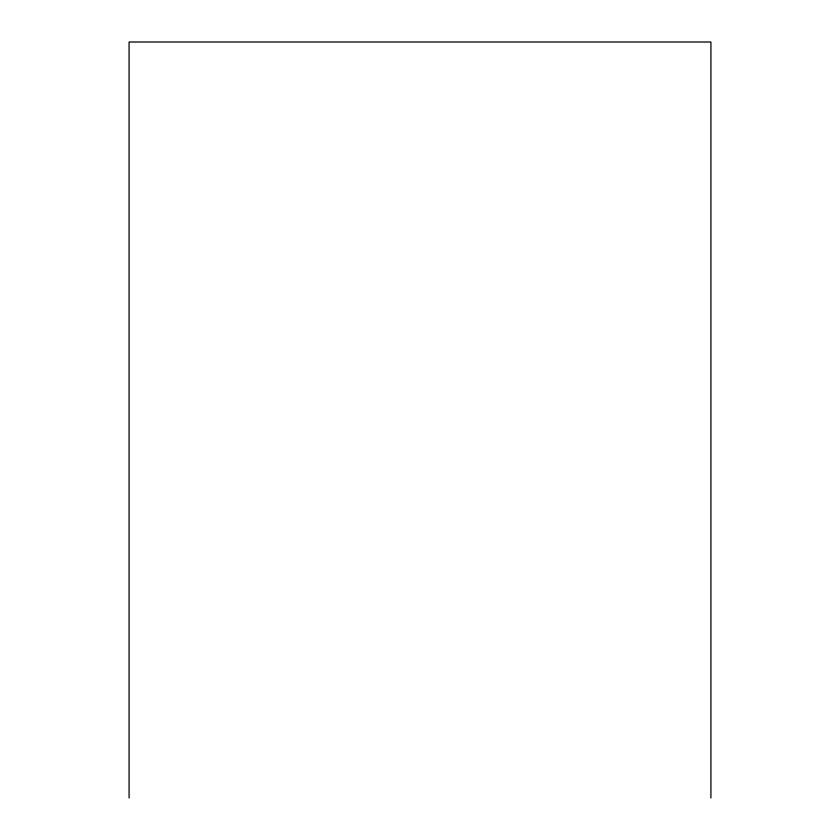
<?xml version="1.0" encoding="UTF-8"?>
<svg xmlns="http://www.w3.org/2000/svg" width="840" height="840" viewBox="0 0 840 840"><rect width="100%" height="100%" fill="white"/><g stroke="black" fill="none" stroke-linecap="round" stroke-linejoin="round"><path stroke-width="1.26" d="M710.913 798L710.913 42L129.087 42L129.087 798"/></g></svg>
